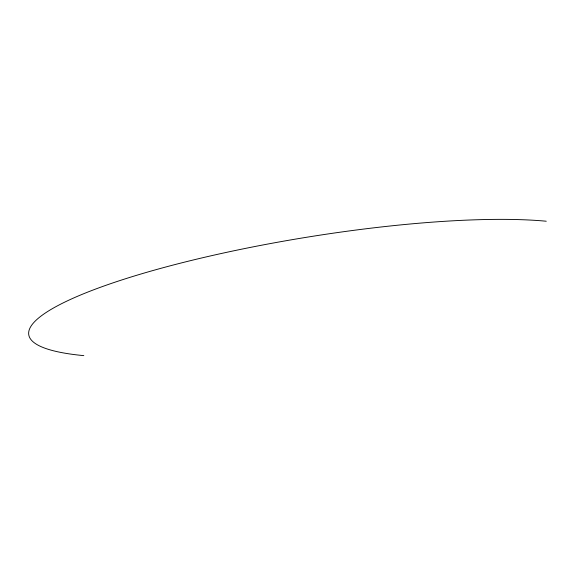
<?xml version="1.0" encoding="UTF-8"?>
<svg xmlns="http://www.w3.org/2000/svg" width="575" height="575" viewBox="0 0 575 575"><rect width="100%" height="100%" fill="white"/><g stroke="black" fill="none" stroke-linecap="round" stroke-linejoin="round"><path stroke-width="0.86" d="M83.813 355.63A289.994 51.851 -9.2 0 1 146.057 272.507A289.994 51.851 -9.2 0 1 546.25 221.224"/></g></svg>
